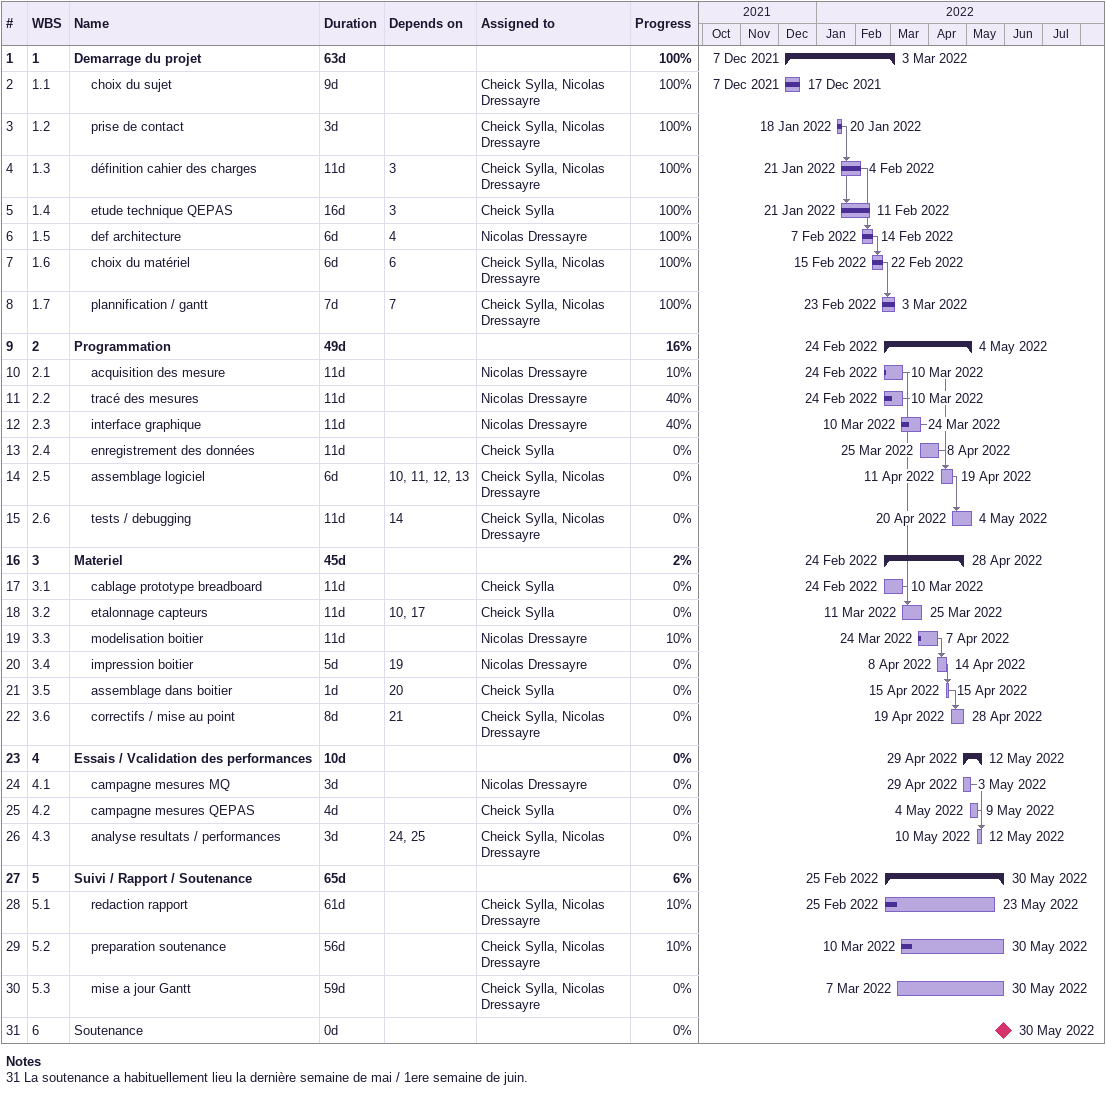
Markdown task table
| ID | WBS | Task | Duration | Start | Finish | Predecessors | Resources | % complete |
|---|---|---|---|---|---|---|---|---|
| 1 | 1 | **Demarrage du projet** | 63d | 2021-12-07 | 2022-03-03 |  |  | 100 |
| 2 | 1.1 | choix du sujet | 9d | 2021-12-07 | 2021-12-17 |  | Cheick Sylla, Nicolas Dressayre | 100 |
| 3 | 1.2 | prise de contact | 3d | 2022-01-18 | 2022-01-20 |  | Cheick Sylla, Nicolas Dressayre | 100 |
| 4 | 1.3 | définition cahier des charges | 11d | 2022-01-21 | 2022-02-04 | 3 | Cheick Sylla, Nicolas Dressayre | 100 |
| 5 | 1.4 | etude technique QEPAS | 16d | 2022-01-21 | 2022-02-11 | 3 | Cheick Sylla | 100 |
| 6 | 1.5 | def architecture | 6d | 2022-02-07 | 2022-02-14 | 4 | Nicolas Dressayre | 100 |
| 7 | 1.6 | choix du matériel | 6d | 2022-02-15 | 2022-02-22 | 6 | Cheick Sylla, Nicolas Dressayre | 100 |
| 8 | 1.7 | plannification / gantt | 7d | 2022-02-23 | 2022-03-03 | 7 | Cheick Sylla, Nicolas Dressayre | 100 |
| 9 | 2 | **Programmation** | 49d | 2022-02-24 | 2022-05-04 |  |  | 16 |
| 10 | 2.1 | acquisition des mesure | 11d | 2022-02-24 | 2022-03-10 |  | Nicolas Dressayre | 10 |
| 11 | 2.2 | tracé des mesures | 11d | 2022-02-24 | 2022-03-10 |  | Nicolas Dressayre | 40 |
| 12 | 2.3 | interface graphique | 11d | 2022-03-10 | 2022-03-24 |  | Nicolas Dressayre | 40 |
| 13 | 2.4 | enregistrement des données | 11d | 2022-03-25 | 2022-04-08 |  | Cheick Sylla | 0 |
| 14 | 2.5 | assemblage logiciel | 6d | 2022-04-11 | 2022-04-19 | 10, 11, 12, 13 | Cheick Sylla, Nicolas Dressayre | 0 |
| 15 | 2.6 | tests / debugging | 11d | 2022-04-20 | 2022-05-04 | 14 | Cheick Sylla, Nicolas Dressayre | 0 |
| 16 | 3 | **Materiel** | 45d | 2022-02-24 | 2022-04-28 |  |  | 2 |
| 17 | 3.1 | cablage prototype breadboard | 11d | 2022-02-24 | 2022-03-10 |  | Cheick Sylla | 0 |
| 18 | 3.2 | etalonnage capteurs | 11d | 2022-03-11 | 2022-03-25 | 10, 17 | Cheick Sylla | 0 |
| 19 | 3.3 | modelisation boitier | 11d | 2022-03-24 | 2022-04-07 |  | Nicolas Dressayre | 10 |
| 20 | 3.4 | impression boitier | 5d | 2022-04-08 | 2022-04-14 | 19 | Nicolas Dressayre | 0 |
| 21 | 3.5 | assemblage dans boitier | 1d | 2022-04-15 | 2022-04-15 | 20 | Cheick Sylla | 0 |
| 22 | 3.6 | correctifs / mise au point | 8d | 2022-04-19 | 2022-04-28 | 21 | Cheick Sylla, Nicolas Dressayre | 0 |
| 23 | 4 | **Essais / Vcalidation des performances** | 10d | 2022-04-29 | 2022-05-12 |  |  | 0 |
| 24 | 4.1 | campagne mesures MQ | 3d | 2022-04-29 | 2022-05-03 |  | Nicolas Dressayre | 0 |
| 25 | 4.2 | campagne mesures QEPAS | 4d | 2022-05-04 | 2022-05-09 |  | Cheick Sylla | 0 |
| 26 | 4.3 | analyse resultats / performances | 3d | 2022-05-10 | 2022-05-12 | 24, 25 | Cheick Sylla, Nicolas Dressayre | 0 |
| 27 | 5 | **Suivi / Rapport / Soutenance** | 65d | 2022-02-25 | 2022-05-30 |  |  | 6 |
| 28 | 5.1 | redaction rapport | 61d | 2022-02-25 | 2022-05-23 |  | Cheick Sylla, Nicolas Dressayre | 10 |
| 29 | 5.2 | preparation soutenance | 56d | 2022-03-10 | 2022-05-30 |  | Cheick Sylla, Nicolas Dressayre | 10 |
| 30 | 5.3 | mise a jour Gantt | 59d | 2022-03-07 | 2022-05-30 |  | Cheick Sylla, Nicolas Dressayre | 0 |
| 31 | 6 | Soutenance | 0d | 2022-05-30 | 2022-05-30 |  |  | 0 |

Notes
- 31: La soutenance a habituellement lieu la dernière semaine de mai / 1ere semaine de juin.
